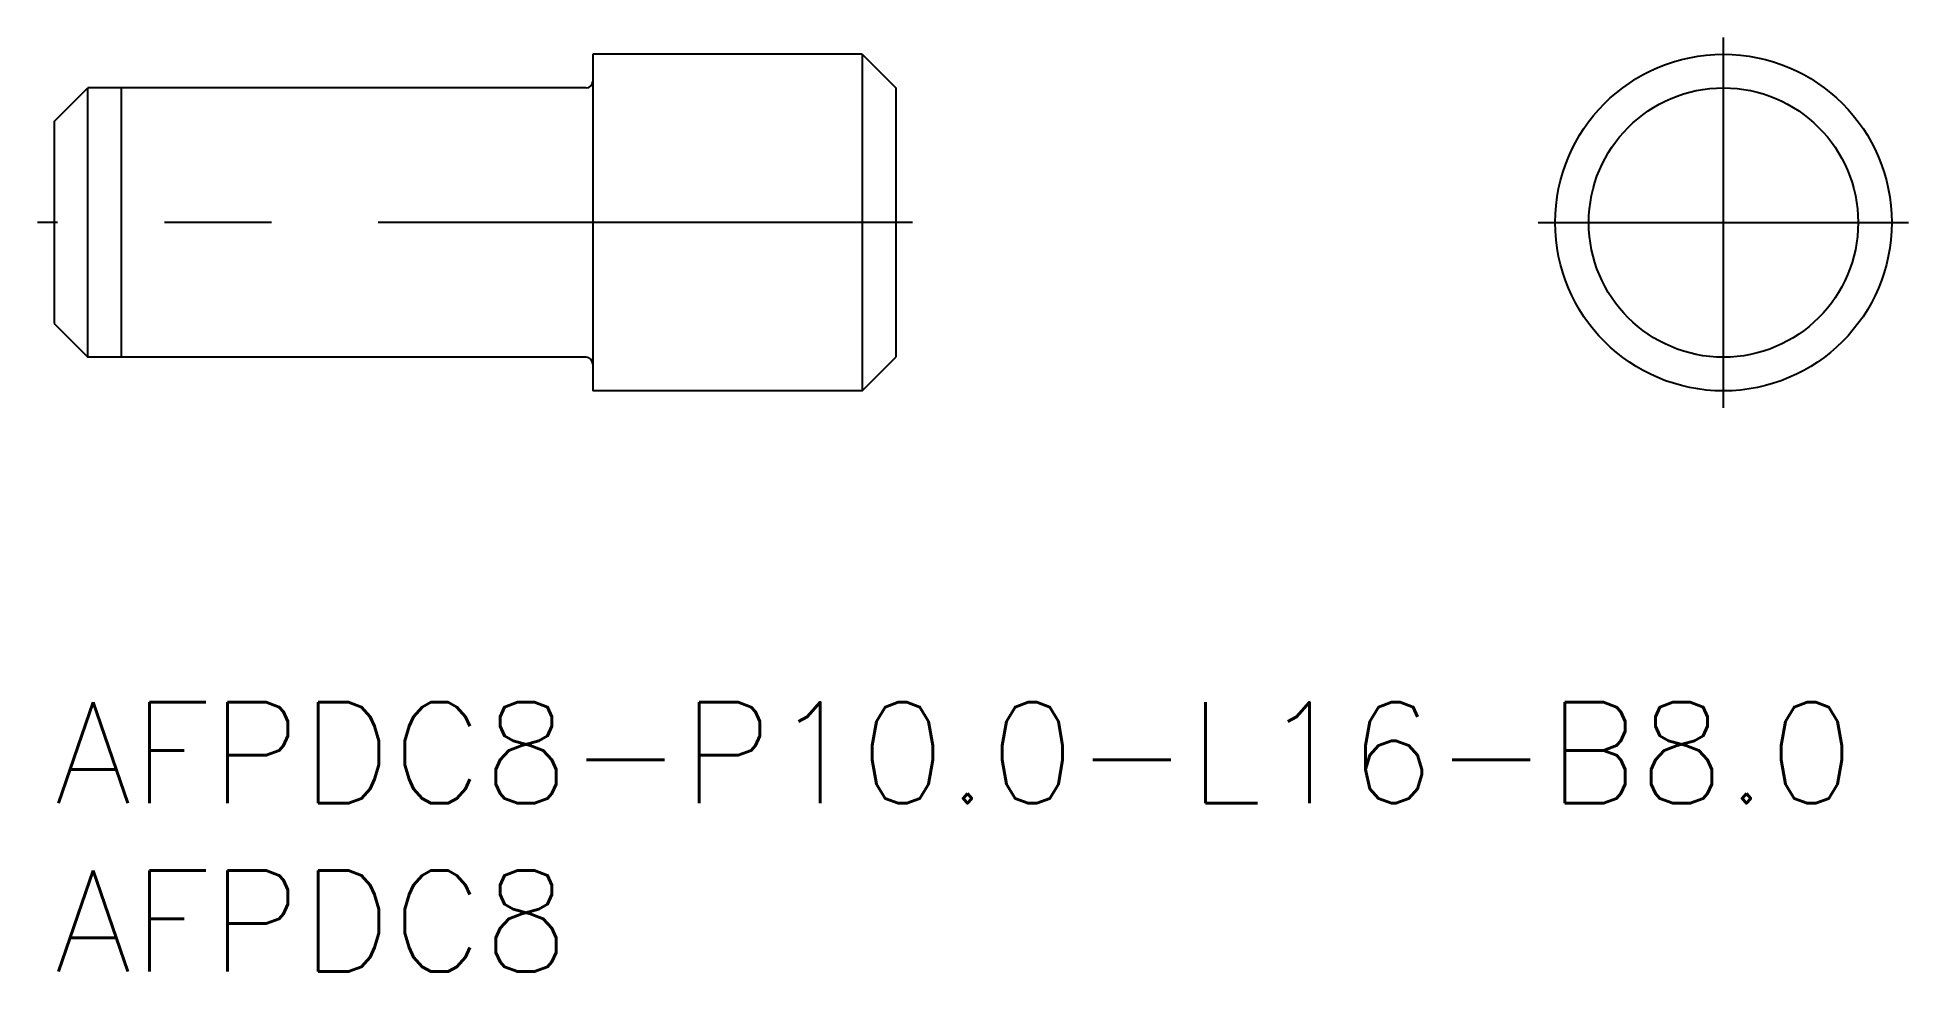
# Model space of a CAD drawing. Extents: x -0.5 to 55.1, y -8 to 19.8.
import ezdxf

# ---------------------------------------------------------------- set-up
doc = ezdxf.new("R2010")
doc.units = 0
doc.header["$LTSCALE"] = 0.5
doc.linetypes.add('CENTER', pattern=[50.8, 31.75, -6.35, 6.35, -6.35])
for name, color, linetype in [('MSM_CENTER', 1, 'CENTER'), ('MSM_CONTINUOUS', 7, 'CONTINUOUS'), ('MSM_NARROW', 5, 'CONTINUOUS'), ('MSM_PART_NUMBER', 7, 'CONTINUOUS')]:
    doc.layers.add(name, color=color, linetype=linetype)
doc.styles.get("Standard").update_dxf_attribs({"font": 'txt.shx', "height": 1, "bigfont": 'bigfont.shx'})

# ---------------------------------------------------------------- blocks, each defined once
blk = doc.blocks.new('*U15')
at = {"layer": 'MSM_PART_NUMBER'}
blk.add_text('AFPDC8-P10.0-L16-B8.0', height=3, dxfattribs=at).set_placement((0, -3))
blk = doc.blocks.new('*U16')
at = {"layer": 'MSM_PART_NUMBER'}
blk.add_text('AFPDC8', height=3, dxfattribs=at).set_placement((0, -8))

msp = doc.modelspace()

# ---------------------------------------------------------------- linework, layer by layer
at = {"layer": 'MSM_CENTER'}
for p, q in [((49.587, 8.75), (49.587, 19.75)), ((25.5, 14.25), (-0.5, 14.25)), ((44.087, 14.25), (55.087, 14.25))]:
    msp.add_line(p, q, dxfattribs=at)
at = {"layer": 'MSM_CONTINUOUS'}
for p, q in [((24, 19.25), (16, 19.25)), ((16, 19.25), (16, 9.25)), ((24, 19.25), (25, 18.25)), ((24, 19.25), (24, 9.25)), ((0, 17.25), (1, 18.25)), ((15.8, 18.25), (1, 18.25)), ((1, 10.25), (1, 18.25)), ((25, 18.25), (25, 10.25)), ((0, 17.25), (0, 11.25)), ((0, 11.25), (1, 10.25)), ((15.8, 10.25), (1, 10.25)), ((24, 9.25), (25, 10.25)), ((24, 9.25), (16, 9.25))]:
    msp.add_line(p, q, dxfattribs=at)
for radius in [5, 4]:
    msp.add_circle((49.587, 14.25), radius, dxfattribs=at)
for centre, start, end in [((15.8, 18.45), 270, 0), ((15.8, 10.05), 0, 90)]:
    msp.add_arc(centre, 0.2, start, end, dxfattribs=at)
at = {"layer": 'MSM_NARROW'}
msp.add_line((2, 10.25), (2, 18.25), dxfattribs=at)

# ---------------------------------------------------------------- block references
at = {"layer": 'MSM_CONTINUOUS'}
for name in ['*U15', '*U16']:
    msp.add_blockref(name, (0, 0), dxfattribs=at)

doc.saveas('drawing.dxf')
